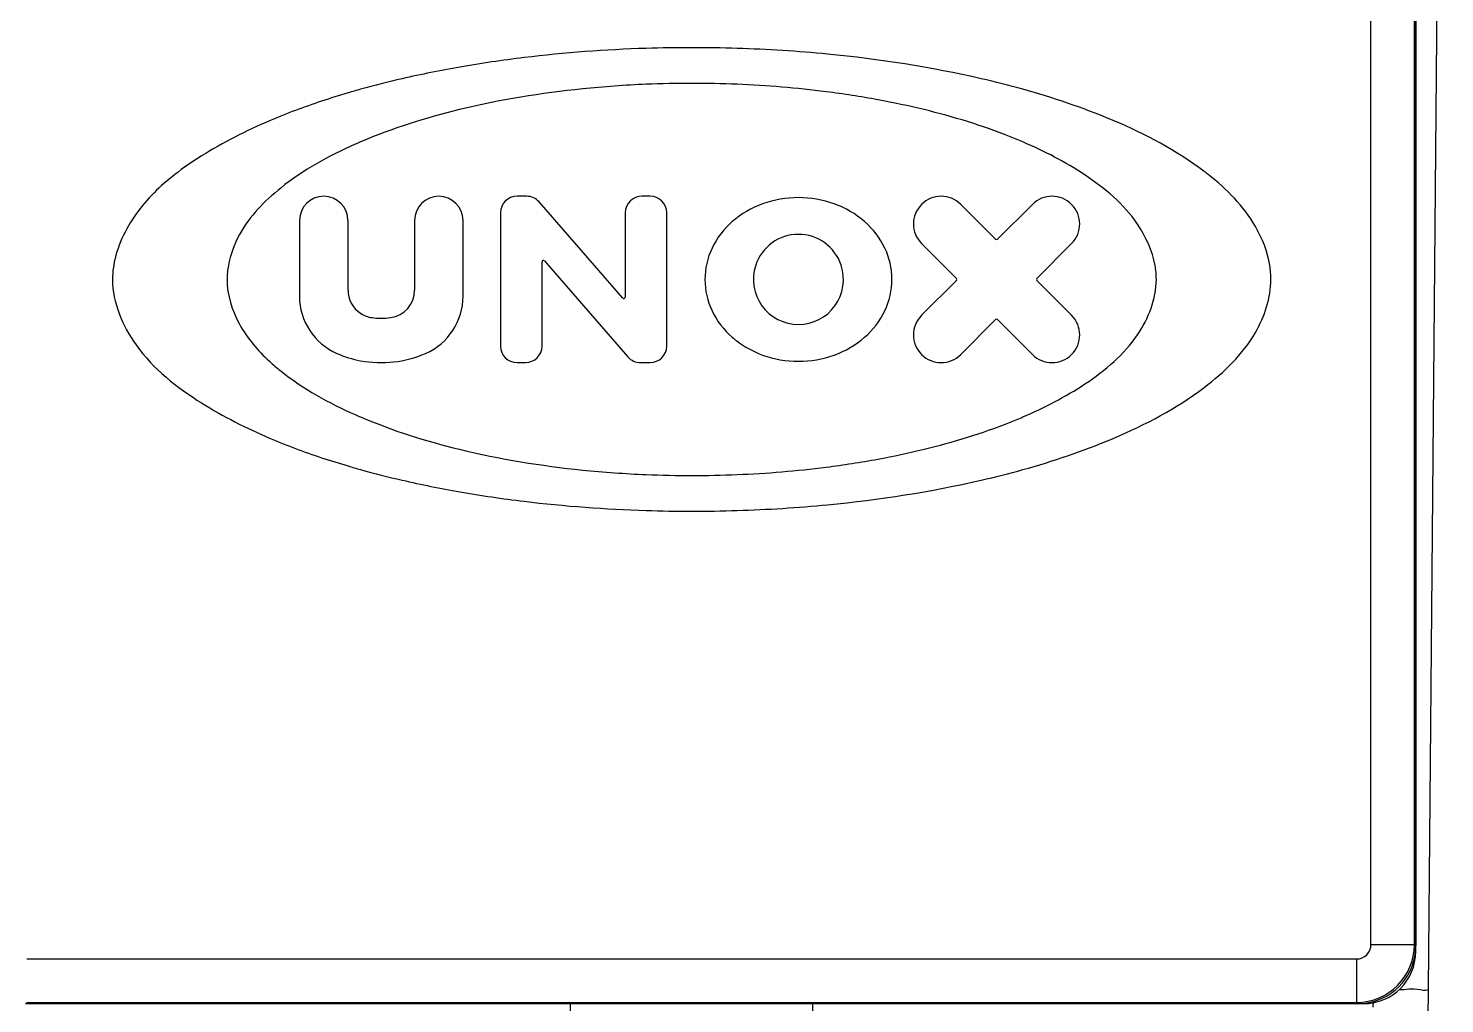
# Model space of a CAD drawing. Header units: millimetres. Extents: x 473 to 3963, y -1329 to 3488.
# Drawn here: x 2537.24 to 2586.15, y -97 to -63.33 of the extents above; entities that cross this region are included whole.
import ezdxf

# ---------------------------------------------------------------- set-up
doc = ezdxf.new("R2010")
doc.units = ezdxf.units.MM
doc.header["$LTSCALE"] = 392.37
doc.layers.get('0').update_dxf_attribs({"linetype": 'CONTINUOUS'})

msp = doc.modelspace()

# ---------------------------------------------------------------- linework, layer by layer
at = {"linetype": 'Continuous'}
for p, q in [((2586.148, -30.997), (2585.656, -87.376)), ((2585.148, -94.998), (2585.148, -48.997)), ((2585.148, -48.997), (2585.148, -94.998)), ((2583.604, -94.954), (2583.604, -50.261)), ((2585.104, -94.954), (2585.104, -50.261)), ((2554.45, -69.126), (2554.118, -69.126)), ((2556.789, -71.516), (2554.884, -69.323)), ((2558.712, -69.126), (2558.425, -69.126)), ((2570.643, -70.61), (2569.439, -69.406)), ((2571.914, -69.406), (2570.711, -70.61)), ((2553.544, -69.7), (2553.544, -71.516)), ((2557.851, -69.7), (2557.851, -71.516)), ((2559.287, -74.295), (2559.287, -69.7)), ((2546.605, -69.963), (2546.605, -72.575)), ((2548.28, -72.366), (2548.28, -69.963)), ((2550.577, -69.963), (2550.577, -71.516)), ((2552.252, -71.516), (2552.252, -69.963)), ((2568.086, -70.76), (2568.842, -71.516)), ((2572.064, -71.964), (2573.268, -70.76)), ((2554.98, -71.516), (2554.98, -71.386)), ((2555.064, -71.354), (2555.204, -71.516)), ((2550.577, -71.516), (2550.577, -72.366)), ((2552.252, -72.575), (2552.252, -71.516)), ((2553.544, -71.516), (2553.544, -74.295)), ((2554.98, -74.295), (2554.98, -71.516)), ((2555.204, -71.516), (2557.947, -74.671)), ((2557.767, -72.641), (2556.789, -71.516)), ((2557.851, -71.516), (2557.851, -72.609)), ((2568.842, -71.516), (2569.289, -71.964)), ((2569.289, -72.031), (2568.086, -73.235)), ((2573.268, -73.235), (2572.064, -72.031)), ((2569.439, -74.588), (2570.643, -73.385)), ((2570.711, -73.385), (2571.58, -74.254)), ((2571.58, -74.254), (2571.914, -74.588)), ((2554.118, -74.869), (2554.405, -74.869)), ((2558.381, -74.869), (2558.58, -74.869)), ((2558.58, -74.869), (2558.712, -74.869)), ((2585.656, -87.376), (2585.577, -96.49)), ((2583.604, -94.954), (2585.104, -94.954)), ((2585.104, -94.954), (2585.148, -94.998)), ((2585.148, -95.197), (2585.148, -94.998)), ((2537.192, -95.454), (2583.104, -95.454)), ((2583.104, -95.454), (2583.104, -96.953)), ((2585.577, -96.49), (2585.568, -97.526)), ((2537.148, -96.997), (2583.148, -96.997)), ((2583.148, -96.997), (2537.148, -96.997)), ((2537.192, -96.953), (2583.104, -96.953)), ((2555.964, -97.342), (2555.964, -96.997)), ((2564.332, -97.342), (2564.332, -96.997)), ((2583.104, -96.953), (2583.148, -96.997)), ((2583.148, -96.997), (2583.348, -96.997)), ((2583.677, -96.916), (2583.673, -97.116))]:
    msp.add_line(p, q, dxfattribs=at)
for centre, radius, start, end in [((2560.15, -114.237), 50.24, 88.2123, 91.792), ((2560.148, -103.366), 38.137, 87.6409, 92.3574), ((2547.442, -69.963), 0.837, 0, 180), ((2551.414, -69.963), 0.837, 0, 180), ((2554.118, -69.7), 0.574, 90, 180), ((2554.45, -69.7), 0.574, 41, 90), ((2558.425, -69.7), 0.574, 90, 180), ((2558.712, -69.7), 0.574, 0, 90), ((2568.762, -70.083), 0.957, 45, 225), ((2572.591, -70.083), 0.957, 315, 135), ((2563.833, -71.997), 1.555, 90, 161.6893), ((2563.833, -71.997), 1.555, 18.3107, 90), ((2570.677, -70.576), 0.0479, 225, 315), ((2555.027, -71.386), 0.0479, 41, 180), ((2563.833, -71.997), 1.555, 161.6893, 270), ((2563.833, -71.997), 1.555, 270, 18.3107), ((2549.237, -72.366), 0.957, 180, 236.6356), ((2549.62, -72.366), 0.957, 277.6623, 360), ((2569.255, -71.997), 0.0479, 315, 45), ((2572.098, -71.997), 0.0479, 135, 225), ((2548.758, -72.575), 2.154, 180, 246.4218), ((2550.098, -72.575), 2.154, 293.5782, 360), ((2557.803, -72.609), 0.0479, 221, 360), ((2549.237, -72.366), 0.957, 236.6356, 262.3377), ((2549.428, -70.943), 2.393, 262.3377, 277.6623), ((2568.762, -73.912), 0.957, 135, 315), ((2572.591, -73.912), 0.957, 225, 45), ((2570.677, -73.419), 0.0479, 45, 135), ((2554.118, -74.295), 0.574, 180, 270), ((2554.405, -74.295), 0.574, 270, 360), ((2558.712, -74.295), 0.574, 270, 360), ((2549.428, -71.04), 3.829, 246.4218, 259.2449), ((2549.428, -71.04), 3.829, 259.2449, 293.5782), ((2558.381, -74.295), 0.574, 221, 270), ((2560.148, -40.628), 38.137, 267.6425, 272.359), ((2560.15, -29.757), 50.24, 268.208, 271.7877), ((2583.104, -94.953), 2, 270.0149, 359.9851), ((2583.104, -94.954), 0.5, 269.9966, 0.0034), ((2583.348, -95.197), 1.8, 270, 360)]:
    msp.add_arc(centre, radius, start, end, dxfattribs=at)
for major_axis, start_param, end_param in [((-1.415, 1.415), -3.828242, -2.454943), ((1.415, -1.415), 0.68665, 0.785246), ((-1.415, 1.415), -3.926839, -3.828242)]:
    msp.add_ellipse((2583.148, -94.997), major_axis=major_axis, ratio=0.999695, start_param=start_param, end_param=end_param, dxfattribs=at)
for points, knots in [([(2558.579, -64.022), (2557.168, -64.066), (2555.013, -64.226), (2552.206, -64.636), (2550.324, -65.014), (2549.188, -65.302), (2548.713, -65.434)], [0, 0, 0, 0, 0.423716, 0.648274, 0.851725, 1, 1, 1, 1]), ([(2571.584, -65.433), (2571.108, -65.301), (2568.889, -64.741), (2565.592, -64.234), (2562.761, -64.055), (2561.717, -64.022)], [0, 0, 0, 0, 0.148164, 0.686454, 1, 1, 1, 1]), ([(2548.713, -65.434), (2548.569, -65.474), (2547.811, -65.691), (2546.758, -66.039), (2545.867, -66.394), (2545.573, -66.52)], [0, 0, 0, 0, 0.135172, 0.711437, 1, 1, 1, 1]), ([(2558.579, -65.261), (2557.846, -65.292), (2555.677, -65.446), (2552.342, -65.988), (2549.816, -66.778), (2548.714, -67.25)], [0, 0, 0, 0, 0.217748, 0.644836, 1, 1, 1, 1]), ([(2571.583, -67.25), (2571.431, -67.185), (2570.802, -66.926), (2569.67, -66.532), (2568.148, -66.114), (2566.52, -65.77), (2564.371, -65.438), (2562.746, -65.304), (2561.717, -65.261)], [0, 0, 0, 0, 0.048914, 0.201669, 0.355313, 0.51684, 0.694944, 1, 1, 1, 1]), ([(2574.723, -66.519), (2574.695, -66.507), (2573.673, -66.076), (2572.621, -65.722), (2571.584, -65.433)], [0, 0, 0, 0, 0.027696, 1, 1, 1, 1]), ([(2545.573, -66.52), (2544.763, -66.866), (2543.64, -67.434), (2542.595, -68.145), (2542.298, -68.376)], [0, 0, 0, 0, 0.701754, 1, 1, 1, 1]), ([(2577.983, -68.377), (2577.936, -68.34), (2576.937, -67.571), (2575.822, -66.985), (2574.723, -66.519)], [0, 0, 0, 0, 0.047613, 1, 1, 1, 1]), ([(2548.714, -67.25), (2548.651, -67.277), (2547.675, -67.701), (2546.103, -68.564), (2544.615, -70.089), (2544.215, -71.141), (2544.149, -71.511)], [0, 0, 0, 0, 0.031853, 0.493738, 0.826786, 1, 1, 1, 1]), ([(2576.147, -71.511), (2576.055, -71.005), (2575.464, -69.72), (2573.784, -68.324), (2572.326, -67.569), (2571.583, -67.25)], [0, 0, 0, 0, 0.238227, 0.623567, 1, 1, 1, 1]), ([(2542.298, -68.376), (2541.797, -68.766), (2540.877, -69.657), (2540.293, -70.88), (2540.189, -71.511)], [0, 0, 0, 0, 0.497619, 1, 1, 1, 1]), ([(2580.108, -71.511), (2580.032, -71.042), (2579.547, -69.801), (2578.623, -68.879), (2577.983, -68.377)], [0, 0, 0, 0, 0.369052, 1, 1, 1, 1]), ([(2567.014, -71.51), (2566.973, -71.305), (2566.783, -70.733), (2566.152, -69.928), (2565.081, -69.315), (2563.833, -69.102), (2562.586, -69.315), (2561.514, -69.928), (2560.78, -70.865), (2560.603, -71.628), (2560.603, -71.997)], [0, 0, 0, 0, 0.069078, 0.197611, 0.332901, 0.472773, 0.612646, 0.747936, 0.876469, 1, 1, 1, 1]), ([(2540.148, -71.997), (2540.148, -72.795), (2540.918, -74.595), (2543.074, -76.274), (2544.763, -77.129), (2545.573, -77.475)], [0, 0, 0, 0, 0.29821, 0.672565, 1, 1, 1, 1]), ([(2544.105, -71.997), (2544.105, -72.533), (2544.445, -73.617), (2545.159, -74.448), (2545.565, -74.82)], [0, 0, 0, 0, 0.494768, 1, 1, 1, 1]), ([(2560.603, -71.997), (2560.603, -72.367), (2560.78, -73.13), (2561.3, -73.793), (2561.65, -74.08), (2561.703, -74.12)], [0, 0, 0, 0, 0.450611, 0.919465, 1, 1, 1, 1]), ([(2561.703, -74.12), (2561.973, -74.327), (2562.652, -74.691), (2563.833, -74.893), (2565.081, -74.68), (2566.152, -74.067), (2566.886, -73.13), (2567.064, -72.367), (2567.064, -71.997)], [0, 0, 0, 0, 0.145086, 0.324338, 0.50359, 0.67697, 0.84169, 1, 1, 1, 1]), ([(2574.723, -77.476), (2575.822, -77.01), (2577.658, -76.046), (2579.644, -74.136), (2580.148, -72.633), (2580.148, -71.997)], [0, 0, 0, 0, 0.442334, 0.764286, 1, 1, 1, 1]), ([(2574.732, -74.829), (2575.032, -74.555), (2575.761, -73.748), (2576.192, -72.67), (2576.192, -71.997)], [0, 0, 0, 0, 0.375047, 1, 1, 1, 1]), ([(2545.565, -74.82), (2545.692, -74.936), (2546.586, -75.696), (2547.675, -76.293), (2548.651, -76.718), (2548.714, -76.745)], [0, 0, 0, 0, 0.137943, 0.944392, 1, 1, 1, 1]), ([(2571.583, -76.745), (2572.326, -76.426), (2573.423, -75.858), (2574.419, -75.115), (2574.732, -74.829)], [0, 0, 0, 0, 0.656702, 1, 1, 1, 1]), ([(2548.714, -76.745), (2549.816, -77.217), (2552.342, -78.007), (2555.677, -78.549), (2557.846, -78.703), (2558.579, -78.733)], [0, 0, 0, 0, 0.355169, 0.78226, 1, 1, 1, 1]), ([(2561.717, -78.733), (2562.746, -78.691), (2564.371, -78.557), (2566.52, -78.225), (2568.148, -77.88), (2569.67, -77.463), (2570.802, -77.069), (2571.431, -76.81), (2571.583, -76.745)], [0, 0, 0, 0, 0.305061, 0.483164, 0.644689, 0.798332, 0.951086, 1, 1, 1, 1]), ([(2545.573, -77.475), (2545.867, -77.601), (2546.758, -77.956), (2547.811, -78.303), (2548.569, -78.52), (2548.713, -78.561)], [0, 0, 0, 0, 0.288542, 0.864815, 1, 1, 1, 1]), ([(2571.584, -78.561), (2572.621, -78.273), (2573.673, -77.919), (2574.695, -77.488), (2574.723, -77.476)], [0, 0, 0, 0, 0.972282, 1, 1, 1, 1]), ([(2548.713, -78.561), (2549.188, -78.693), (2550.324, -78.981), (2552.206, -79.359), (2555.013, -79.769), (2557.168, -79.929), (2558.579, -79.973)], [0, 0, 0, 0, 0.148272, 0.351724, 0.576284, 1, 1, 1, 1]), ([(2561.717, -79.973), (2562.761, -79.94), (2565.592, -79.761), (2568.889, -79.253), (2571.108, -78.694), (2571.584, -78.561)], [0, 0, 0, 0, 0.313546, 0.851834, 1, 1, 1, 1]), ([(2585.577, -96.49), (2585.576, -96.58), (2585.038, -96.442), (2584.823, -96.525), (2584.581, -96.52)], [0, 0, 0, 0, 0.270787, 1, 1, 1, 1])]:
    msp.add_open_spline(points, degree=3, knots=knots, dxfattribs=at)
for points in [[(2540.189, -71.511), (2540.162, -71.672), (2540.148, -71.835), (2540.148, -71.997)], [(2544.149, -71.511), (2544.12, -71.672), (2544.105, -71.835), (2544.105, -71.997)], [(2567.064, -71.997), (2567.064, -71.835), (2567.047, -71.671), (2567.014, -71.51)], [(2576.192, -71.997), (2576.192, -71.835), (2576.176, -71.672), (2576.147, -71.511)], [(2580.148, -71.997), (2580.148, -71.835), (2580.134, -71.672), (2580.108, -71.511)]]:
    msp.add_open_spline(points, degree=3, dxfattribs=at)

doc.saveas('drawing.dxf')
